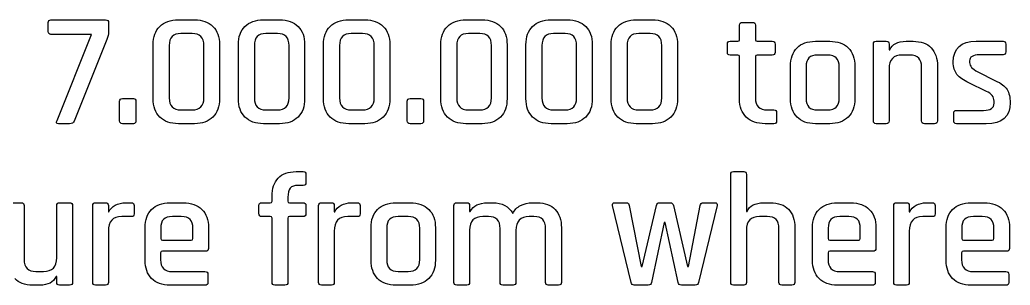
# Model space of a CAD drawing. Extents: x 23 to 195, y 64 to 143.
# Drawn here: x 129.12 to 157.28, y 64.46 to 72 of the extents above; entities that cross this region are included whole.
import ezdxf

# ---------------------------------------------------------------- set-up
doc = ezdxf.new("R2010")
doc.units = 0
doc.layers.add('Layer_1', color=7, linetype='CONTINUOUS')

msp = doc.modelspace()

# ---------------------------------------------------------------- linework, layer by layer
at = {"layer": 'Layer_1', "color": 7}
for points in [[(129.929033, 71.667765), (129.929033, 71.920001)], [(130.006997, 71.997965), (131.561688, 71.997965)], [(131.644238, 71.920001), (131.644238, 71.635662)], [(133.630025, 71.99793), (134.088283, 71.99793)], [(136.051597, 71.99793), (136.509855, 71.99793)], [(138.473134, 71.99793), (138.931393, 71.99793)], [(141.807308, 71.99793), (142.265566, 71.99793)], [(144.22888, 71.99793), (144.687138, 71.99793)], [(146.650417, 71.99793), (147.108676, 71.99793)], [(149.585211, 71.433838), (149.585211, 71.846588)], [(149.667761, 71.924552), (149.957039, 71.924552)], [(150.03465, 71.846588), (150.03465, 71.433838)], [(130.181269, 69.136232), (131.16305, 71.585215), (130.006997, 71.585215)], [(134.02443, 71.60811), (133.698463, 71.60811)], [(136.446003, 71.60811), (136.120036, 71.60811)], [(138.86754, 71.60811), (138.541573, 71.60811)], [(142.201713, 71.60811), (141.875747, 71.60811)], [(144.623286, 71.60811), (144.297319, 71.60811)], [(147.044823, 71.60811), (146.718856, 71.60811)], [(131.593791, 71.443046), (130.667397, 69.122473)], [(132.914238, 69.759908), (132.914238, 71.287083)], [(133.368263, 71.268738), (133.368263, 69.778252)], [(134.354277, 69.778252), (134.354277, 71.268738)], [(134.79913, 71.287083), (134.79913, 69.759908)], [(135.335811, 69.759908), (135.335811, 71.287083)], [(135.789836, 71.268738), (135.789836, 69.778252)], [(136.77585, 69.778252), (136.77585, 71.268738)], [(137.220703, 71.287083), (137.220703, 69.759908)], [(137.757348, 69.759908), (137.757348, 71.287083)], [(138.211373, 71.268738), (138.211373, 69.778252)], [(139.197387, 69.778252), (139.197387, 71.268738)], [(139.64224, 71.287083), (139.64224, 69.759908)], [(141.091522, 69.759908), (141.091522, 71.287083)], [(141.545547, 71.268738), (141.545547, 69.778252)], [(142.53156, 69.778252), (142.53156, 71.268738)], [(142.976413, 71.287083), (142.976413, 69.759908)], [(143.513094, 69.759908), (143.513094, 71.287083)], [(143.967119, 71.268738), (143.967119, 69.778252)], [(144.953133, 69.778252), (144.953133, 71.268738)], [(145.397986, 71.287083), (145.397986, 69.759908)], [(145.934631, 69.759908), (145.934631, 71.287083)], [(146.388656, 71.268738), (146.388656, 69.778252)], [(147.37467, 69.778252), (147.37467, 71.268738)], [(147.819523, 71.287083), (147.819523, 69.759908)], [(149.241253, 71.071535), (149.241253, 71.310013)], [(149.319217, 71.387977), (149.53935, 71.387977)], [(150.085097, 71.387977), (150.511605, 71.387977)], [(150.594155, 71.310013), (150.594155, 71.071535)], [(151.745128, 71.387977), (152.148706, 71.387977)], [(153.391683, 69.127059), (153.391683, 71.310048)], [(153.469647, 71.388012), (153.758572, 71.388012)], [(153.836536, 71.310048), (153.836536, 71.144948), (153.854528, 71.144948)], [(154.318078, 71.388012), (154.519514, 71.388012)], [(156.317234, 71.388012), (157.078528, 71.388012)], [(157.151906, 71.310048), (157.151906, 71.085329)], [(149.53935, 70.998158), (149.319217, 70.998158)], [(150.511605, 70.998158), (150.085097, 70.998158)], [(152.089087, 70.998158), (151.809334, 70.998158)], [(154.427792, 70.998193), (154.212597, 70.998193)], [(157.078528, 71.007365), (156.409309, 71.007365)], [(149.585211, 69.750735), (149.585211, 70.952296)], [(150.03465, 70.952296), (150.03465, 69.773666)], [(156.124617, 70.833093), (156.124617, 70.782646)], [(151.034634, 69.759908), (151.034634, 70.67713)], [(151.479134, 70.663371), (151.479134, 69.773666)], [(152.419287, 69.773666), (152.419287, 70.663371)], [(152.864139, 70.67713), (152.864139, 69.759908)], [(153.836536, 70.608373), (153.836536, 69.127059)], [(154.76293, 69.127059), (154.76293, 70.658821)], [(155.212369, 70.677165), (155.212369, 69.127059)], [(156.358509, 70.525823), (156.863334, 70.269001)], [(156.606159, 69.966318), (156.106273, 70.204796)], [(131.960574, 69.127095), (131.960574, 69.6866)], [(132.038538, 69.759978), (132.350394, 69.759978)], [(132.423772, 69.6866), (132.423772, 69.127095)], [(140.137857, 69.127095), (140.137857, 69.6866)], [(140.215821, 69.759978), (140.527677, 69.759978)], [(140.601055, 69.6866), (140.601055, 69.127095)], [(156.822059, 69.631532), (156.822059, 69.686565)], [(133.698463, 69.43888), (134.02443, 69.43888)], [(136.120036, 69.43888), (136.446003, 69.43888)], [(138.541573, 69.43888), (138.86754, 69.43888)], [(141.875747, 69.43888), (142.201713, 69.43888)], [(144.297319, 69.43888), (144.623286, 69.43888)], [(146.718856, 69.43888), (147.044823, 69.43888)], [(150.378608, 69.43888), (150.557819, 69.43888)], [(150.640017, 69.360916), (150.640017, 69.122438)], [(151.809334, 69.43888), (152.089087, 69.43888)], [(155.675531, 69.127059), (155.675531, 69.351779)], [(155.753142, 69.425157), (156.523609, 69.425157)], [(130.538986, 69.049096), (130.222897, 69.049096)], [(132.350394, 69.049131), (132.038538, 69.049131)], [(134.088283, 69.04906), (133.630025, 69.04906)], [(136.509855, 69.04906), (136.051597, 69.04906)], [(138.931393, 69.04906), (138.473134, 69.04906)], [(140.527677, 69.049131), (140.215821, 69.049131)], [(142.265566, 69.04906), (141.807308, 69.04906)], [(144.687138, 69.04906), (144.22888, 69.04906)], [(147.108676, 69.04906), (146.650417, 69.04906)], [(150.557819, 69.04906), (150.310169, 69.04906)], [(152.148706, 69.04906), (151.745128, 69.04906)], [(153.758572, 69.049096), (153.469647, 69.049096)], [(155.129819, 69.049096), (154.840542, 69.049096)], [(156.596987, 69.049096), (155.753142, 69.049096)], [(136.976404, 67.68695), (137.178193, 67.68695)], [(137.25651, 67.613572), (137.25651, 67.375094)], [(149.335762, 64.540948), (149.335762, 67.609057)], [(149.413726, 67.687021), (149.702651, 67.687021)], [(149.780615, 67.609057), (149.780615, 66.558837), (149.798606, 66.558837)], [(137.178193, 67.297131), (137.040962, 67.297131)], [(128.877649, 66.801901), (129.166927, 66.801901)], [(130.249249, 66.801901), (130.537822, 66.801901)], [(131.271846, 66.801901), (131.560771, 66.801901)], [(132.124863, 66.801901), (132.294549, 66.801901)], [(133.394933, 66.801795), (133.770642, 66.801795)], [(135.999915, 66.801831), (136.242979, 66.801831)], [(136.293426, 66.847692), (136.293426, 66.980689)], [(136.742865, 66.957758), (136.742865, 66.847692)], [(136.788726, 66.801831), (137.17396, 66.801831)], [(137.696635, 66.801901), (137.98556, 66.801901)], [(138.549652, 66.801901), (138.719338, 66.801901)], [(139.819581, 66.801866), (140.223159, 66.801866)], [(141.5441, 66.801901), (141.833025, 66.801901)], [(142.415108, 66.801901), (142.566803, 66.801901)], [(143.685814, 66.801901), (143.83257, 66.801901)], [(146.028717, 66.801901), (146.35927, 66.801901)], [(147.308242, 66.801901), (147.611278, 66.801901)], [(148.560603, 66.801901), (148.890803, 66.801901)], [(150.262156, 66.801901), (150.463592, 66.801901)], [(152.371556, 66.801795), (152.747264, 66.801795)], [(154.045663, 66.801901), (154.334588, 66.801901)], [(154.898679, 66.801901), (155.068365, 66.801901)], [(156.16875, 66.801795), (156.544458, 66.801795)], [(129.244538, 66.723937), (129.244538, 65.192176)], [(130.170933, 65.242623), (130.170933, 66.723937)], [(130.620724, 66.723937), (130.620724, 64.540948)], [(131.193882, 64.540948), (131.193882, 66.723937)], [(131.638735, 66.723937), (131.638735, 66.549665), (131.656727, 66.549665)], [(132.372513, 66.723937), (132.372513, 66.485459)], [(135.921951, 66.489975), (135.921951, 66.728453)], [(137.25651, 66.728453), (137.25651, 66.489975)], [(137.618671, 64.540948), (137.618671, 66.723937)], [(138.063524, 66.723937), (138.063524, 66.549665), (138.081516, 66.549665)], [(138.797302, 66.723937), (138.797302, 66.485459)], [(141.466136, 64.540948), (141.466136, 66.723937)], [(141.910989, 66.723937), (141.910989, 66.558837), (141.928981, 66.558837)], [(146.501087, 64.540948), (145.974037, 66.723937)], [(146.450992, 66.723937), (146.785778, 64.990387), (146.817881, 64.990387), (147.221106, 66.723937)], [(147.707234, 66.723937), (148.101639, 64.990387), (148.134095, 64.990387), (148.468528, 66.723937)], [(148.945837, 66.723937), (148.418434, 64.540948)], [(153.967699, 64.540948), (153.967699, 66.723937)], [(154.412552, 66.723937), (154.412552, 66.549665), (154.430543, 66.549665)], [(155.146329, 66.723937), (155.146329, 66.485459)], [(132.294549, 66.412082), (132.019382, 66.412082)], [(133.711375, 66.411976), (133.459139, 66.411976)], [(136.242979, 66.412011), (135.999915, 66.412011)], [(136.293426, 64.540878), (136.293426, 66.36615)], [(136.742865, 66.36615), (136.742865, 64.540878)], [(137.17396, 66.412011), (136.788726, 66.412011)], [(138.719338, 66.412082), (138.444171, 66.412082)], [(140.16354, 66.412046), (139.883787, 66.412046)], [(142.447211, 66.412082), (142.28705, 66.412082)], [(143.740495, 66.412082), (143.607497, 66.412082)], [(147.840584, 64.540948), (147.473695, 66.242396), (147.441239, 66.242396), (147.079289, 64.540948)], [(150.37187, 66.412082), (150.156676, 66.412082)], [(152.687997, 66.411976), (152.435761, 66.411976)], [(155.068365, 66.412082), (154.793199, 66.412082)], [(156.485192, 66.411976), (156.232955, 66.411976)], [(131.638735, 65.994746), (131.638735, 64.540948)], [(132.684086, 65.173726), (132.684086, 66.090948)], [(133.128939, 66.07719), (133.128939, 65.783679)], [(134.041575, 65.783679), (134.041575, 66.07719)], [(134.486428, 66.090948), (134.486428, 65.508512)], [(138.063524, 65.994746), (138.063524, 64.540948)], [(139.109087, 65.173796), (139.109087, 66.091019)], [(139.553587, 66.07726), (139.553587, 65.187555)], [(140.49374, 65.187555), (140.49374, 66.07726)], [(140.938592, 66.091019), (140.938592, 65.173796)], [(141.910989, 66.022262), (141.910989, 64.540948)], [(142.777764, 64.540948), (142.777764, 66.072709)], [(143.22685, 66.01309), (143.22685, 64.540948)], [(144.071047, 64.540948), (144.071047, 66.072709)], [(144.520133, 66.091054), (144.520133, 64.540948)], [(149.780615, 66.022262), (149.780615, 64.540948)], [(150.707009, 64.540948), (150.707009, 66.072709)], [(151.156448, 66.091054), (151.156448, 64.540948)], [(151.660708, 65.173726), (151.660708, 66.090948)], [(152.105561, 66.07719), (152.105561, 65.783679)], [(153.018197, 65.783679), (153.018197, 66.07719)], [(153.46305, 66.090948), (153.46305, 65.508512)], [(154.412552, 65.994746), (154.412552, 64.540948)], [(155.457903, 65.173726), (155.457903, 66.090948)], [(155.902755, 66.07719), (155.902755, 65.783679)], [(156.815392, 65.783679), (156.815392, 66.07719)], [(157.260244, 66.090948), (157.260244, 65.508512)], [(133.1748, 65.737818), (133.995714, 65.737818)], [(152.151422, 65.737818), (152.972336, 65.737818)], [(155.948617, 65.737818), (156.76953, 65.737818)], [(133.124, 65.380101), (133.124, 65.182898)], [(134.403878, 65.425962), (133.1748, 65.425962)], [(152.100622, 65.380101), (152.100622, 65.182898)], [(153.3805, 65.425962), (152.151422, 65.425962)], [(155.897817, 65.380101), (155.897817, 65.182898)], [(157.177694, 65.425962), (155.948617, 65.425962)], [(129.575091, 64.852804), (129.795224, 64.852804)], [(133.459139, 64.848112), (134.385533, 64.848112)], [(134.468083, 64.765562), (134.468083, 64.536256)], [(139.883787, 64.852769), (140.16354, 64.852769)], [(152.435761, 64.848112), (153.362156, 64.848112)], [(153.444706, 64.765562), (153.444706, 64.536256)], [(156.232955, 64.848112), (157.15935, 64.848112)], [(157.2419, 64.765562), (157.2419, 64.536256)], [(130.170933, 64.540948), (130.170933, 64.706048), (130.152588, 64.706048)], [(129.689744, 64.462984), (129.483369, 64.462984)], [(130.537822, 64.462984), (130.249249, 64.462984)], [(131.560771, 64.462984), (131.271846, 64.462984)], [(134.385533, 64.462879), (133.394933, 64.462879)], [(136.660315, 64.462914), (136.371037, 64.462914)], [(137.98556, 64.462984), (137.696635, 64.462984)], [(140.223159, 64.462949), (139.819581, 64.462949)], [(141.833025, 64.462984), (141.5441, 64.462984)], [(143.144653, 64.462984), (142.855375, 64.462984)], [(144.44217, 64.462984), (144.148658, 64.462984)], [(146.987567, 64.462984), (146.593162, 64.462984)], [(148.326712, 64.462984), (147.932306, 64.462984)], [(149.702651, 64.462984), (149.413726, 64.462984)], [(151.073898, 64.462984), (150.78462, 64.462984)], [(153.362156, 64.462879), (152.371556, 64.462879)], [(154.334588, 64.462984), (154.045663, 64.462984)], [(157.15935, 64.462879), (156.16875, 64.462879)]]:
    msp.add_lwpolyline(points, dxfattribs=at)
for points in [[(129.929033, 71.920001), (129.929033, 71.971859), (129.955138, 71.997965), (130.006997, 71.997965)], [(131.561688, 71.997965), (131.616722, 71.997965), (131.644238, 71.971859), (131.644238, 71.920001)], [(132.914238, 71.287083), (132.914238, 71.513213), (132.977033, 71.688191), (133.102622, 71.812369)], [(133.102622, 71.812369), (133.227858, 71.936194), (133.403541, 71.99793), (133.630025, 71.99793)], [(134.088283, 71.99793), (134.311591, 71.99793), (134.485863, 71.936194), (134.611452, 71.812369)], [(134.611452, 71.812369), (134.736336, 71.688191), (134.79913, 71.513213), (134.79913, 71.287083)], [(135.335811, 71.287083), (135.335811, 71.513213), (135.398605, 71.688191), (135.524194, 71.812369)], [(135.524194, 71.812369), (135.64943, 71.936194), (135.825114, 71.99793), (136.051597, 71.99793)], [(136.509855, 71.99793), (136.733164, 71.99793), (136.907436, 71.936194), (137.033025, 71.812369)], [(137.033025, 71.812369), (137.157908, 71.688191), (137.220703, 71.513213), (137.220703, 71.287083)], [(137.757348, 71.287083), (137.757348, 71.513213), (137.820143, 71.688191), (137.945732, 71.812369)], [(137.945732, 71.812369), (138.070968, 71.936194), (138.246651, 71.99793), (138.473134, 71.99793)], [(138.931393, 71.99793), (139.154701, 71.99793), (139.328973, 71.936194), (139.454562, 71.812369)], [(139.454562, 71.812369), (139.579445, 71.688191), (139.64224, 71.513213), (139.64224, 71.287083)], [(141.091522, 71.287083), (141.091522, 71.513213), (141.154316, 71.688191), (141.279905, 71.812369)], [(141.279905, 71.812369), (141.405141, 71.936194), (141.580824, 71.99793), (141.807308, 71.99793)], [(142.265566, 71.99793), (142.488874, 71.99793), (142.663147, 71.936194), (142.788735, 71.812369)], [(142.788735, 71.812369), (142.913619, 71.688191), (142.976413, 71.513213), (142.976413, 71.287083)], [(143.513094, 71.287083), (143.513094, 71.513213), (143.575888, 71.688191), (143.701477, 71.812369)], [(143.701477, 71.812369), (143.826713, 71.936194), (144.002397, 71.99793), (144.22888, 71.99793)], [(144.687138, 71.99793), (144.910447, 71.99793), (145.084719, 71.936194), (145.210308, 71.812369)], [(145.210308, 71.812369), (145.335191, 71.688191), (145.397986, 71.513213), (145.397986, 71.287083)], [(145.934631, 71.287083), (145.934631, 71.513213), (145.997426, 71.688191), (146.123015, 71.812369)], [(146.123015, 71.812369), (146.248251, 71.936194), (146.423934, 71.99793), (146.650417, 71.99793)], [(147.108676, 71.99793), (147.331984, 71.99793), (147.506256, 71.936194), (147.631845, 71.812369)], [(147.631845, 71.812369), (147.756728, 71.688191), (147.819523, 71.513213), (147.819523, 71.287083)], [(149.585211, 71.846588), (149.585211, 71.898446), (149.612728, 71.924552), (149.667761, 71.924552)], [(149.957039, 71.924552), (150.008897, 71.924552), (150.03465, 71.898446), (150.03465, 71.846588)], [(130.006997, 71.585215), (129.955138, 71.585215), (129.929033, 71.612732), (129.929033, 71.667765)], [(131.644238, 71.635662), (131.644238, 71.586626), (131.627305, 71.522421), (131.593791, 71.443046)], [(133.698463, 71.60811), (133.47833, 71.60811), (133.368263, 71.494869), (133.368263, 71.268738)], [(134.354277, 71.268738), (134.354277, 71.494869), (134.244563, 71.60811), (134.02443, 71.60811)], [(136.120036, 71.60811), (135.899903, 71.60811), (135.789836, 71.494869), (135.789836, 71.268738)], [(136.77585, 71.268738), (136.77585, 71.494869), (136.666136, 71.60811), (136.446003, 71.60811)], [(138.541573, 71.60811), (138.32144, 71.60811), (138.211373, 71.494869), (138.211373, 71.268738)], [(139.197387, 71.268738), (139.197387, 71.494869), (139.087673, 71.60811), (138.86754, 71.60811)], [(141.875747, 71.60811), (141.655613, 71.60811), (141.545547, 71.494869), (141.545547, 71.268738)], [(142.53156, 71.268738), (142.53156, 71.494869), (142.421847, 71.60811), (142.201713, 71.60811)], [(144.297319, 71.60811), (144.077186, 71.60811), (143.967119, 71.494869), (143.967119, 71.268738)], [(144.953133, 71.268738), (144.953133, 71.494869), (144.843419, 71.60811), (144.623286, 71.60811)], [(146.718856, 71.60811), (146.498723, 71.60811), (146.388656, 71.494869), (146.388656, 71.268738)], [(147.37467, 71.268738), (147.37467, 71.494869), (147.264956, 71.60811), (147.044823, 71.60811)], [(149.241253, 71.310013), (149.241253, 71.361871), (149.267358, 71.387977), (149.319217, 71.387977)], [(149.53935, 71.387977), (149.570042, 71.387977), (149.585211, 71.403146), (149.585211, 71.433838)], [(150.03465, 71.433838), (150.03465, 71.403146), (150.051583, 71.387977), (150.085097, 71.387977)], [(150.511605, 71.387977), (150.566639, 71.387977), (150.594155, 71.361871), (150.594155, 71.310013)], [(151.220195, 71.202416), (151.34402, 71.326241), (151.518998, 71.387977), (151.745128, 71.387977)], [(152.148706, 71.387977), (152.372014, 71.387977), (152.546992, 71.326241), (152.673992, 71.202416)], [(153.391683, 71.310048), (153.391683, 71.361907), (153.417436, 71.388012), (153.469647, 71.388012)], [(153.758572, 71.388012), (153.810078, 71.388012), (153.836536, 71.361907), (153.836536, 71.310048)], [(153.854528, 71.144948), (153.927905, 71.306873), (154.082422, 71.388012), (154.318078, 71.388012)], [(154.519514, 71.388012), (154.742822, 71.388012), (154.913919, 71.326982), (155.033158, 71.204568)], [(155.661773, 70.796404), (155.661773, 71.190809), (155.880142, 71.388012), (156.317234, 71.388012)], [(157.078528, 71.388012), (157.127565, 71.388012), (157.151906, 71.361907), (157.151906, 71.310048)], [(149.25748, 71.014033), (149.246544, 71.024969), (149.241253, 71.044019), (149.241253, 71.071535)], [(149.319217, 70.998158), (149.288878, 70.998158), (149.268064, 71.003449), (149.25748, 71.014033)], [(149.585211, 70.952296), (149.585211, 70.982988), (149.570042, 70.998158), (149.53935, 70.998158)], [(150.085097, 70.998158), (150.051583, 70.998158), (150.03465, 70.982988), (150.03465, 70.952296)], [(150.594155, 71.071535), (150.594155, 71.022499), (150.566639, 70.998158), (150.511605, 70.998158)], [(151.034634, 70.67713), (151.034634, 70.90326), (151.09637, 71.078238), (151.220195, 71.202416)], [(151.809334, 70.998158), (151.69327, 70.998158), (151.609309, 70.971346), (151.557098, 70.917724)], [(152.419287, 70.663371), (152.419287, 70.88668), (152.30922, 70.998158), (152.089087, 70.998158)], [(152.673992, 71.202416), (152.800992, 71.078238), (152.864139, 70.90326), (152.864139, 70.67713)], [(154.212597, 70.998193), (153.961772, 70.998193), (153.836536, 70.868371), (153.836536, 70.608373)], [(154.76293, 70.658821), (154.76293, 70.884951), (154.6511, 70.998193), (154.427792, 70.998193)], [(155.033158, 71.204568), (155.152397, 71.082154), (155.212369, 70.906471), (155.212369, 70.677165)], [(156.409309, 71.007365), (156.317234, 71.007365), (156.247031, 70.991137), (156.197995, 70.959387)], [(157.151906, 71.085329), (157.151906, 71.033471), (157.127565, 71.007365), (157.078528, 71.007365)], [(151.557098, 70.917724), (151.505239, 70.864455), (151.479134, 70.779435), (151.479134, 70.663371)], [(155.766901, 70.447859), (155.696698, 70.536407), (155.661773, 70.652471), (155.661773, 70.796404)], [(156.197995, 70.959387), (156.148959, 70.927284), (156.124617, 70.884951), (156.124617, 70.833093)], [(156.124617, 70.782646), (156.124617, 70.684926), (156.202934, 70.599201), (156.358509, 70.525823)], [(156.106273, 70.204796), (155.950345, 70.278173), (155.837456, 70.358959), (155.766901, 70.447859)], [(156.863334, 70.269001), (157.022084, 70.198446), (157.131445, 70.11519), (157.191065, 70.019234)], [(156.822059, 69.686565), (156.822059, 69.808626), (156.750092, 69.902112), (156.606159, 69.966318)], [(157.191065, 70.019234), (157.250684, 69.922926), (157.280317, 69.798043), (157.280317, 69.64529)], [(131.960574, 69.6866), (131.960574, 69.735284), (131.98668, 69.759978), (132.038538, 69.759978)], [(132.350394, 69.759978), (132.39943, 69.759978), (132.423772, 69.735284), (132.423772, 69.6866)], [(133.102622, 69.237091), (132.977033, 69.362327), (132.914238, 69.536599), (132.914238, 69.759908)], [(133.368263, 69.778252), (133.368263, 69.551769), (133.47833, 69.43888), (133.698463, 69.43888)], [(134.02443, 69.43888), (134.244563, 69.43888), (134.354277, 69.551769), (134.354277, 69.778252)], [(134.79913, 69.759908), (134.79913, 69.536599), (134.736336, 69.362327), (134.611452, 69.237091)], [(135.524194, 69.237091), (135.398605, 69.362327), (135.335811, 69.536599), (135.335811, 69.759908)], [(135.789836, 69.778252), (135.789836, 69.551769), (135.899903, 69.43888), (136.120036, 69.43888)], [(136.446003, 69.43888), (136.666136, 69.43888), (136.77585, 69.551769), (136.77585, 69.778252)], [(137.220703, 69.759908), (137.220703, 69.536599), (137.157908, 69.362327), (137.033025, 69.237091)], [(137.945732, 69.237091), (137.820143, 69.362327), (137.757348, 69.536599), (137.757348, 69.759908)], [(138.211373, 69.778252), (138.211373, 69.551769), (138.32144, 69.43888), (138.541573, 69.43888)], [(138.86754, 69.43888), (139.087673, 69.43888), (139.197387, 69.551769), (139.197387, 69.778252)], [(139.64224, 69.759908), (139.64224, 69.536599), (139.579445, 69.362327), (139.454562, 69.237091)], [(140.137857, 69.6866), (140.137857, 69.735284), (140.163963, 69.759978), (140.215821, 69.759978)], [(140.527677, 69.759978), (140.576713, 69.759978), (140.601055, 69.735284), (140.601055, 69.6866)], [(141.279905, 69.237091), (141.154316, 69.362327), (141.091522, 69.536599), (141.091522, 69.759908)], [(141.545547, 69.778252), (141.545547, 69.551769), (141.655613, 69.43888), (141.875747, 69.43888)], [(142.201713, 69.43888), (142.421847, 69.43888), (142.53156, 69.551769), (142.53156, 69.778252)], [(142.976413, 69.759908), (142.976413, 69.536599), (142.913619, 69.362327), (142.788735, 69.237091)], [(143.701477, 69.237091), (143.575888, 69.362327), (143.513094, 69.536599), (143.513094, 69.759908)], [(143.967119, 69.778252), (143.967119, 69.551769), (144.077186, 69.43888), (144.297319, 69.43888)], [(144.623286, 69.43888), (144.843419, 69.43888), (144.953133, 69.551769), (144.953133, 69.778252)], [(145.397986, 69.759908), (145.397986, 69.536599), (145.335191, 69.362327), (145.210308, 69.237091)], [(146.123015, 69.237091), (145.997426, 69.362327), (145.934631, 69.536599), (145.934631, 69.759908)], [(146.388656, 69.778252), (146.388656, 69.551769), (146.498723, 69.43888), (146.718856, 69.43888)], [(147.044823, 69.43888), (147.264956, 69.43888), (147.37467, 69.551769), (147.37467, 69.778252)], [(147.819523, 69.759908), (147.819523, 69.536599), (147.756728, 69.362327), (147.631845, 69.237091)], [(149.77818, 69.232505), (149.649417, 69.354919), (149.585211, 69.52778), (149.585211, 69.750735)], [(150.03465, 69.773666), (150.03465, 69.550358), (150.149303, 69.43888), (150.378608, 69.43888)], [(151.220195, 69.237091), (151.09637, 69.362327), (151.034634, 69.536599), (151.034634, 69.759908)], [(151.479134, 69.773666), (151.479134, 69.657602), (151.505239, 69.572583), (151.557098, 69.519313)], [(152.089087, 69.43888), (152.30922, 69.43888), (152.419287, 69.550358), (152.419287, 69.773666)], [(152.864139, 69.759908), (152.864139, 69.536599), (152.800992, 69.362327), (152.673992, 69.237091)], [(156.523609, 69.425157), (156.722223, 69.425157), (156.822059, 69.493948), (156.822059, 69.631532)], [(157.280317, 69.64529), (157.280317, 69.247709), (157.052776, 69.049096), (156.596987, 69.049096)], [(150.557819, 69.43888), (150.6125, 69.43888), (150.640017, 69.412774), (150.640017, 69.360916)], [(151.557098, 69.519313), (151.609309, 69.465691), (151.69327, 69.43888), (151.809334, 69.43888)], [(155.675531, 69.351779), (155.675531, 69.400815), (155.701284, 69.425157), (155.753142, 69.425157)], [(130.222897, 69.049096), (130.164336, 69.049096), (130.150577, 69.078023), (130.181269, 69.136232)], [(130.667397, 69.122473), (130.649052, 69.073437), (130.606013, 69.049096), (130.538986, 69.049096)], [(132.038538, 69.049131), (131.98668, 69.049131), (131.960574, 69.075236), (131.960574, 69.127095)], [(132.423772, 69.127095), (132.423772, 69.075236), (132.39943, 69.049131), (132.350394, 69.049131)], [(133.630025, 69.04906), (133.403541, 69.04906), (133.227858, 69.111855), (133.102622, 69.237091)], [(134.611452, 69.237091), (134.485863, 69.111855), (134.311591, 69.04906), (134.088283, 69.04906)], [(136.051597, 69.04906), (135.825114, 69.04906), (135.64943, 69.111855), (135.524194, 69.237091)], [(137.033025, 69.237091), (136.907436, 69.111855), (136.733164, 69.04906), (136.509855, 69.04906)], [(138.473134, 69.04906), (138.246651, 69.04906), (138.070968, 69.111855), (137.945732, 69.237091)], [(139.454562, 69.237091), (139.328973, 69.111855), (139.154701, 69.04906), (138.931393, 69.04906)], [(140.215821, 69.049131), (140.163963, 69.049131), (140.137857, 69.075236), (140.137857, 69.127095)], [(140.601055, 69.127095), (140.601055, 69.075236), (140.576713, 69.049131), (140.527677, 69.049131)], [(141.807308, 69.04906), (141.580824, 69.04906), (141.405141, 69.111855), (141.279905, 69.237091)], [(142.788735, 69.237091), (142.663147, 69.111855), (142.488874, 69.04906), (142.265566, 69.04906)], [(144.22888, 69.04906), (144.002397, 69.04906), (143.826713, 69.111855), (143.701477, 69.237091)], [(145.210308, 69.237091), (145.084719, 69.111855), (144.910447, 69.04906), (144.687138, 69.04906)], [(146.650417, 69.04906), (146.423934, 69.04906), (146.248251, 69.111855), (146.123015, 69.237091)], [(147.631845, 69.237091), (147.506256, 69.111855), (147.331984, 69.04906), (147.108676, 69.04906)], [(150.310169, 69.04906), (150.083686, 69.04906), (149.906239, 69.110091), (149.77818, 69.232505)], [(150.640017, 69.122438), (150.640017, 69.073402), (150.6125, 69.04906), (150.557819, 69.04906)], [(151.745128, 69.04906), (151.518998, 69.04906), (151.34402, 69.111855), (151.220195, 69.237091)], [(152.673992, 69.237091), (152.546992, 69.111855), (152.372014, 69.04906), (152.148706, 69.04906)], [(153.469647, 69.049096), (153.417436, 69.049096), (153.391683, 69.075201), (153.391683, 69.127059)], [(153.836536, 69.127059), (153.836536, 69.075201), (153.810078, 69.049096), (153.758572, 69.049096)], [(154.840542, 69.049096), (154.788683, 69.049096), (154.76293, 69.075201), (154.76293, 69.127059)], [(155.212369, 69.127059), (155.212369, 69.075201), (155.184853, 69.049096), (155.129819, 69.049096)], [(155.753142, 69.049096), (155.701284, 69.049096), (155.675531, 69.075201), (155.675531, 69.127059)], [(136.467698, 67.503506), (136.583762, 67.625567), (136.753448, 67.68695), (136.976404, 67.68695)], [(137.178193, 67.68695), (137.230404, 67.68695), (137.25651, 67.662256), (137.25651, 67.613572)], [(149.335762, 67.609057), (149.335762, 67.660915), (149.361515, 67.687021), (149.413726, 67.687021)], [(149.702651, 67.687021), (149.754156, 67.687021), (149.780615, 67.660915), (149.780615, 67.609057)], [(136.293426, 66.980689), (136.293426, 67.206819), (136.351282, 67.381444), (136.467698, 67.503506)], [(137.25651, 67.375094), (137.25651, 67.323236), (137.230404, 67.297131), (137.178193, 67.297131)], [(136.80954, 67.21705), (136.76509, 67.163428), (136.742865, 67.076997), (136.742865, 66.957758)], [(137.040962, 67.297131), (136.930543, 67.297131), (136.853637, 67.270319), (136.80954, 67.21705)], [(129.166927, 66.801901), (129.218785, 66.801901), (129.244538, 66.775796), (129.244538, 66.723937)], [(130.170933, 66.723937), (130.170933, 66.775796), (130.197038, 66.801901), (130.249249, 66.801901)], [(130.537822, 66.801901), (130.593208, 66.801901), (130.620724, 66.775796), (130.620724, 66.723937)], [(131.193882, 66.723937), (131.193882, 66.775796), (131.219635, 66.801901), (131.271846, 66.801901)], [(131.560771, 66.801901), (131.612277, 66.801901), (131.638735, 66.775796), (131.638735, 66.723937)], [(131.833468, 66.733109), (131.920957, 66.778971), (132.017618, 66.801901), (132.124863, 66.801901)], [(132.294549, 66.801901), (132.346407, 66.801901), (132.372513, 66.775796), (132.372513, 66.723937)], [(132.87, 66.616234), (132.993472, 66.740059), (133.16845, 66.801795), (133.394933, 66.801795)], [(133.770642, 66.801795), (133.997125, 66.801795), (134.172808, 66.740059), (134.298397, 66.616234)], [(135.921951, 66.728453), (135.921951, 66.755969), (135.927243, 66.775019), (135.937826, 66.785956)], [(135.937826, 66.785956), (135.94841, 66.796539), (135.969223, 66.801831), (135.999915, 66.801831)], [(136.242979, 66.801831), (136.276493, 66.801831), (136.293426, 66.817), (136.293426, 66.847692)], [(136.742865, 66.847692), (136.742865, 66.817), (136.758035, 66.801831), (136.788726, 66.801831)], [(137.17396, 66.801831), (137.228993, 66.801831), (137.25651, 66.777489), (137.25651, 66.728453)], [(137.618671, 66.723937), (137.618671, 66.775796), (137.644424, 66.801901), (137.696635, 66.801901)], [(137.98556, 66.801901), (138.037066, 66.801901), (138.063524, 66.775796), (138.063524, 66.723937)], [(138.258257, 66.733109), (138.345746, 66.778971), (138.442407, 66.801901), (138.549652, 66.801901)], [(138.719338, 66.801901), (138.771196, 66.801901), (138.797302, 66.775796), (138.797302, 66.723937)], [(139.294648, 66.616305), (139.418473, 66.74013), (139.593451, 66.801866), (139.819581, 66.801866)], [(140.223159, 66.801866), (140.446467, 66.801866), (140.621445, 66.74013), (140.748445, 66.616305)], [(141.466136, 66.723937), (141.466136, 66.775796), (141.491889, 66.801901), (141.5441, 66.801901)], [(141.833025, 66.801901), (141.884531, 66.801901), (141.910989, 66.775796), (141.910989, 66.723937)], [(141.928981, 66.558837), (142.017528, 66.720762), (142.179806, 66.801901), (142.415108, 66.801901)], [(142.566803, 66.801901), (142.832797, 66.801901), (143.022239, 66.701007), (143.135128, 66.499218)], [(143.3602, 66.723937), (143.460742, 66.775796), (143.569397, 66.801901), (143.685814, 66.801901)], [(143.83257, 66.801901), (144.055525, 66.801901), (144.225917, 66.740165), (144.343745, 66.61634)], [(145.974037, 66.723937), (145.961689, 66.775796), (145.980034, 66.801901), (146.028717, 66.801901)], [(146.35927, 66.801901), (146.414303, 66.801901), (146.444642, 66.775796), (146.450992, 66.723937)], [(147.221106, 66.723937), (147.230278, 66.775796), (147.259559, 66.801901), (147.308242, 66.801901)], [(147.611278, 66.801901), (147.663137, 66.801901), (147.695239, 66.775796), (147.707234, 66.723937)], [(148.468528, 66.723937), (148.478053, 66.775796), (148.508745, 66.801901), (148.560603, 66.801901)], [(148.890803, 66.801901), (148.942662, 66.801901), (148.961006, 66.775796), (148.945837, 66.723937)], [(149.798606, 66.558837), (149.871984, 66.720762), (150.026501, 66.801901), (150.262156, 66.801901)], [(150.463592, 66.801901), (150.686901, 66.801901), (150.857998, 66.740871), (150.977237, 66.618457)], [(151.846622, 66.616234), (151.970095, 66.740059), (152.145072, 66.801795), (152.371556, 66.801795)], [(152.747264, 66.801795), (152.973747, 66.801795), (153.149431, 66.740059), (153.27502, 66.616234)], [(153.967699, 66.723937), (153.967699, 66.775796), (153.993452, 66.801901), (154.045663, 66.801901)], [(154.334588, 66.801901), (154.386093, 66.801901), (154.412552, 66.775796), (154.412552, 66.723937)], [(154.607285, 66.733109), (154.694774, 66.778971), (154.791435, 66.801901), (154.898679, 66.801901)], [(155.068365, 66.801901), (155.120224, 66.801901), (155.146329, 66.775796), (155.146329, 66.723937)], [(155.643817, 66.616234), (155.767289, 66.740059), (155.942267, 66.801795), (156.16875, 66.801795)], [(156.544458, 66.801795), (156.770942, 66.801795), (156.946625, 66.740059), (157.072214, 66.616234)], [(131.656727, 66.549665), (131.687418, 66.625865), (131.746332, 66.687248), (131.833468, 66.733109)], [(132.372513, 66.485459), (132.372513, 66.427251), (132.346407, 66.402909), (132.294549, 66.412082)], [(132.684086, 66.090948), (132.684086, 66.317431), (132.745822, 66.492409), (132.87, 66.616234)], [(134.298397, 66.616234), (134.423633, 66.492409), (134.486428, 66.317431), (134.486428, 66.090948)], [(135.999915, 66.412011), (135.947704, 66.412011), (135.921951, 66.438117), (135.921951, 66.489975)], [(137.25651, 66.489975), (137.25651, 66.438117), (137.228993, 66.412011), (137.17396, 66.412011)], [(138.081516, 66.549665), (138.112207, 66.625865), (138.171121, 66.687248), (138.258257, 66.733109)], [(138.797302, 66.485459), (138.797302, 66.427251), (138.771196, 66.402909), (138.719338, 66.412082)], [(139.109087, 66.091019), (139.109087, 66.317149), (139.170823, 66.492127), (139.294648, 66.616305)], [(140.748445, 66.616305), (140.875445, 66.492127), (140.938592, 66.317149), (140.938592, 66.091019)], [(143.135128, 66.499218), (143.184164, 66.596937), (143.259306, 66.672079), (143.3602, 66.723937)], [(144.343745, 66.61634), (144.46122, 66.492162), (144.520133, 66.317184), (144.520133, 66.091054)], [(150.977237, 66.618457), (151.096476, 66.496043), (151.156448, 66.320359), (151.156448, 66.091054)], [(151.660708, 66.090948), (151.660708, 66.317431), (151.722445, 66.492409), (151.846622, 66.616234)], [(153.27502, 66.616234), (153.400256, 66.492409), (153.46305, 66.317431), (153.46305, 66.090948)], [(154.430543, 66.549665), (154.461235, 66.625865), (154.520149, 66.687248), (154.607285, 66.733109)], [(155.146329, 66.485459), (155.146329, 66.427251), (155.120224, 66.402909), (155.068365, 66.412082)], [(155.457903, 66.090948), (155.457903, 66.317431), (155.519639, 66.492409), (155.643817, 66.616234)], [(157.072214, 66.616234), (157.19745, 66.492409), (157.260244, 66.317431), (157.260244, 66.090948)], [(132.019382, 66.412082), (131.765382, 66.412082), (131.638735, 66.272734), (131.638735, 65.994746)], [(133.206903, 66.331895), (133.154692, 66.278273), (133.128939, 66.193606), (133.128939, 66.07719)], [(133.459139, 66.411976), (133.343075, 66.411976), (133.258761, 66.385165), (133.206903, 66.331895)], [(133.963611, 66.331895), (133.911753, 66.385165), (133.827792, 66.411976), (133.711375, 66.411976)], [(134.041575, 66.07719), (134.041575, 66.193606), (134.01547, 66.278273), (133.963611, 66.331895)], [(136.293426, 66.36615), (136.293426, 66.396842), (136.276493, 66.412011), (136.242979, 66.412011)], [(136.788726, 66.412011), (136.758035, 66.412011), (136.742865, 66.396842), (136.742865, 66.36615)], [(138.444171, 66.412082), (138.190171, 66.412082), (138.063524, 66.272734), (138.063524, 65.994746)], [(139.631551, 66.331613), (139.579692, 66.278344), (139.553587, 66.193324), (139.553587, 66.07726)], [(139.883787, 66.412046), (139.767723, 66.412046), (139.683762, 66.385235), (139.631551, 66.331613)], [(140.49374, 66.07726), (140.49374, 66.300569), (140.383673, 66.412046), (140.16354, 66.412046)], [(142.28705, 66.412082), (142.036225, 66.412082), (141.910989, 66.282259), (141.910989, 66.022262)], [(142.777764, 66.072709), (142.777764, 66.29884), (142.667345, 66.412082), (142.447211, 66.412082)], [(143.607497, 66.412082), (143.354203, 66.412082), (143.22685, 66.279084), (143.22685, 66.01309)], [(144.071047, 66.072709), (144.071047, 66.29884), (143.960628, 66.412082), (143.740495, 66.412082)], [(150.156676, 66.412082), (149.905851, 66.412082), (149.780615, 66.282259), (149.780615, 66.022262)], [(150.707009, 66.072709), (150.707009, 66.29884), (150.595178, 66.412082), (150.37187, 66.412082)], [(152.183525, 66.331895), (152.131314, 66.278273), (152.105561, 66.193606), (152.105561, 66.07719)], [(152.435761, 66.411976), (152.319697, 66.411976), (152.235383, 66.385165), (152.183525, 66.331895)], [(152.940233, 66.331895), (152.888375, 66.385165), (152.804414, 66.411976), (152.687997, 66.411976)], [(153.018197, 66.07719), (153.018197, 66.193606), (152.992092, 66.278273), (152.940233, 66.331895)], [(154.793199, 66.412082), (154.539199, 66.412082), (154.412552, 66.272734), (154.412552, 65.994746)], [(155.980719, 66.331895), (155.928508, 66.278273), (155.902755, 66.193606), (155.902755, 66.07719)], [(156.232955, 66.411976), (156.116892, 66.411976), (156.032578, 66.385165), (155.980719, 66.331895)], [(156.737428, 66.331895), (156.685569, 66.385165), (156.601608, 66.411976), (156.485192, 66.411976)], [(156.815392, 66.07719), (156.815392, 66.193606), (156.789286, 66.278273), (156.737428, 66.331895)], [(133.128939, 65.783679), (133.128939, 65.752987), (133.144108, 65.737818), (133.1748, 65.737818)], [(133.995714, 65.737818), (134.026053, 65.737818), (134.041575, 65.752987), (134.041575, 65.783679)], [(152.105561, 65.783679), (152.105561, 65.752987), (152.120731, 65.737818), (152.151422, 65.737818)], [(152.972336, 65.737818), (153.002675, 65.737818), (153.018197, 65.752987), (153.018197, 65.783679)], [(155.902755, 65.783679), (155.902755, 65.752987), (155.917925, 65.737818), (155.948617, 65.737818)], [(156.76953, 65.737818), (156.799869, 65.737818), (156.815392, 65.752987), (156.815392, 65.783679)], [(133.1748, 65.425962), (133.140933, 65.425962), (133.124, 65.410793), (133.124, 65.380101)], [(134.486428, 65.508512), (134.486428, 65.453479), (134.458911, 65.425962), (134.403878, 65.425962)], [(152.151422, 65.425962), (152.117556, 65.425962), (152.100622, 65.410793), (152.100622, 65.380101)], [(153.46305, 65.508512), (153.46305, 65.453479), (153.435533, 65.425962), (153.3805, 65.425962)], [(155.948617, 65.425962), (155.91475, 65.425962), (155.897817, 65.410793), (155.897817, 65.380101)], [(157.260244, 65.508512), (157.260244, 65.453479), (157.232728, 65.425962), (157.177694, 65.425962)], [(129.244538, 65.192176), (129.244538, 64.965693), (129.354958, 64.852804), (129.575091, 64.852804)], [(129.795224, 64.852804), (130.045697, 64.852804), (130.170933, 64.982626), (130.170933, 65.242623)], [(132.87, 64.650909), (132.745822, 64.776145), (132.684086, 64.95077), (132.684086, 65.173726)], [(133.124, 65.182898), (133.124, 64.95959), (133.235831, 64.848112), (133.459139, 64.848112)], [(139.294648, 64.65098), (139.170823, 64.776216), (139.109087, 64.950488), (139.109087, 65.173796)], [(139.553587, 65.187555), (139.553587, 65.071491), (139.579692, 64.986471), (139.631551, 64.933202)], [(140.16354, 64.852769), (140.383673, 64.852769), (140.49374, 64.964246), (140.49374, 65.187555)], [(140.938592, 65.173796), (140.938592, 64.950488), (140.875445, 64.776216), (140.748445, 64.65098)], [(151.846622, 64.650909), (151.722445, 64.776145), (151.660708, 64.95077), (151.660708, 65.173726)], [(152.100622, 65.182898), (152.100622, 64.95959), (152.212453, 64.848112), (152.435761, 64.848112)], [(155.643817, 64.650909), (155.519639, 64.776145), (155.457903, 64.95077), (155.457903, 65.173726)], [(155.897817, 65.182898), (155.897817, 64.95959), (156.009647, 64.848112), (156.232955, 64.848112)], [(134.385533, 64.848112), (134.440567, 64.848112), (134.468083, 64.820595), (134.468083, 64.765562)], [(139.631551, 64.933202), (139.683762, 64.87958), (139.767723, 64.852769), (139.883787, 64.852769)], [(153.362156, 64.848112), (153.417189, 64.848112), (153.444706, 64.820595), (153.444706, 64.765562)], [(157.15935, 64.848112), (157.214383, 64.848112), (157.2419, 64.820595), (157.2419, 64.765562)], [(129.483369, 64.462984), (129.263235, 64.462984), (129.094255, 64.524721), (128.97678, 64.648546)], [(130.152588, 64.706048), (130.07921, 64.543771), (129.925047, 64.462984), (129.689744, 64.462984)], [(130.249249, 64.462984), (130.197038, 64.462984), (130.170933, 64.48909), (130.170933, 64.540948)], [(130.620724, 64.540948), (130.620724, 64.48909), (130.593208, 64.462984), (130.537822, 64.462984)], [(131.271846, 64.462984), (131.219635, 64.462984), (131.193882, 64.48909), (131.193882, 64.540948)], [(131.638735, 64.540948), (131.638735, 64.48909), (131.612277, 64.462984), (131.560771, 64.462984)], [(133.394933, 64.462879), (133.16845, 64.462879), (132.993472, 64.525673), (132.87, 64.650909)], [(134.468083, 64.536256), (134.468083, 64.487573), (134.440567, 64.462879), (134.385533, 64.462879)], [(136.371037, 64.462914), (136.319179, 64.462914), (136.293426, 64.489019), (136.293426, 64.540878)], [(136.742865, 64.540878), (136.742865, 64.489019), (136.715348, 64.462914), (136.660315, 64.462914)], [(137.696635, 64.462984), (137.644424, 64.462984), (137.618671, 64.48909), (137.618671, 64.540948)], [(138.063524, 64.540948), (138.063524, 64.48909), (138.037066, 64.462984), (137.98556, 64.462984)], [(139.819581, 64.462949), (139.593451, 64.462949), (139.418473, 64.525744), (139.294648, 64.65098)], [(140.748445, 64.65098), (140.621445, 64.525744), (140.446467, 64.462949), (140.223159, 64.462949)], [(141.5441, 64.462984), (141.491889, 64.462984), (141.466136, 64.48909), (141.466136, 64.540948)], [(141.910989, 64.540948), (141.910989, 64.48909), (141.884531, 64.462984), (141.833025, 64.462984)], [(142.855375, 64.462984), (142.803517, 64.462984), (142.777764, 64.48909), (142.777764, 64.540948)], [(143.22685, 64.540948), (143.22685, 64.48909), (143.199686, 64.462984), (143.144653, 64.462984)], [(144.148658, 64.462984), (144.0968, 64.462984), (144.071047, 64.48909), (144.071047, 64.540948)], [(144.520133, 64.540948), (144.520133, 64.48909), (144.494381, 64.462984), (144.44217, 64.462984)], [(146.593162, 64.462984), (146.5473, 64.462984), (146.516609, 64.48909), (146.501087, 64.540948)], [(147.079289, 64.540948), (147.069764, 64.48909), (147.039073, 64.462984), (146.987567, 64.462984)], [(147.932306, 64.462984), (147.88327, 64.462984), (147.852578, 64.48909), (147.840584, 64.540948)], [(148.418434, 64.540948), (148.408909, 64.48909), (148.378217, 64.462984), (148.326712, 64.462984)], [(149.413726, 64.462984), (149.361515, 64.462984), (149.335762, 64.48909), (149.335762, 64.540948)], [(149.780615, 64.540948), (149.780615, 64.48909), (149.754156, 64.462984), (149.702651, 64.462984)], [(150.78462, 64.462984), (150.732762, 64.462984), (150.707009, 64.48909), (150.707009, 64.540948)], [(151.156448, 64.540948), (151.156448, 64.48909), (151.128931, 64.462984), (151.073898, 64.462984)], [(152.371556, 64.462879), (152.145072, 64.462879), (151.970095, 64.525673), (151.846622, 64.650909)], [(153.444706, 64.536256), (153.444706, 64.487573), (153.417189, 64.462879), (153.362156, 64.462879)], [(154.045663, 64.462984), (153.993452, 64.462984), (153.967699, 64.48909), (153.967699, 64.540948)], [(154.412552, 64.540948), (154.412552, 64.48909), (154.386093, 64.462984), (154.334588, 64.462984)], [(156.16875, 64.462879), (155.942267, 64.462879), (155.767289, 64.525673), (155.643817, 64.650909)], [(157.2419, 64.536256), (157.2419, 64.487573), (157.214383, 64.462879), (157.15935, 64.462879)]]:
    msp.add_open_spline(points, degree=3, dxfattribs=at)

doc.saveas('drawing.dxf')
